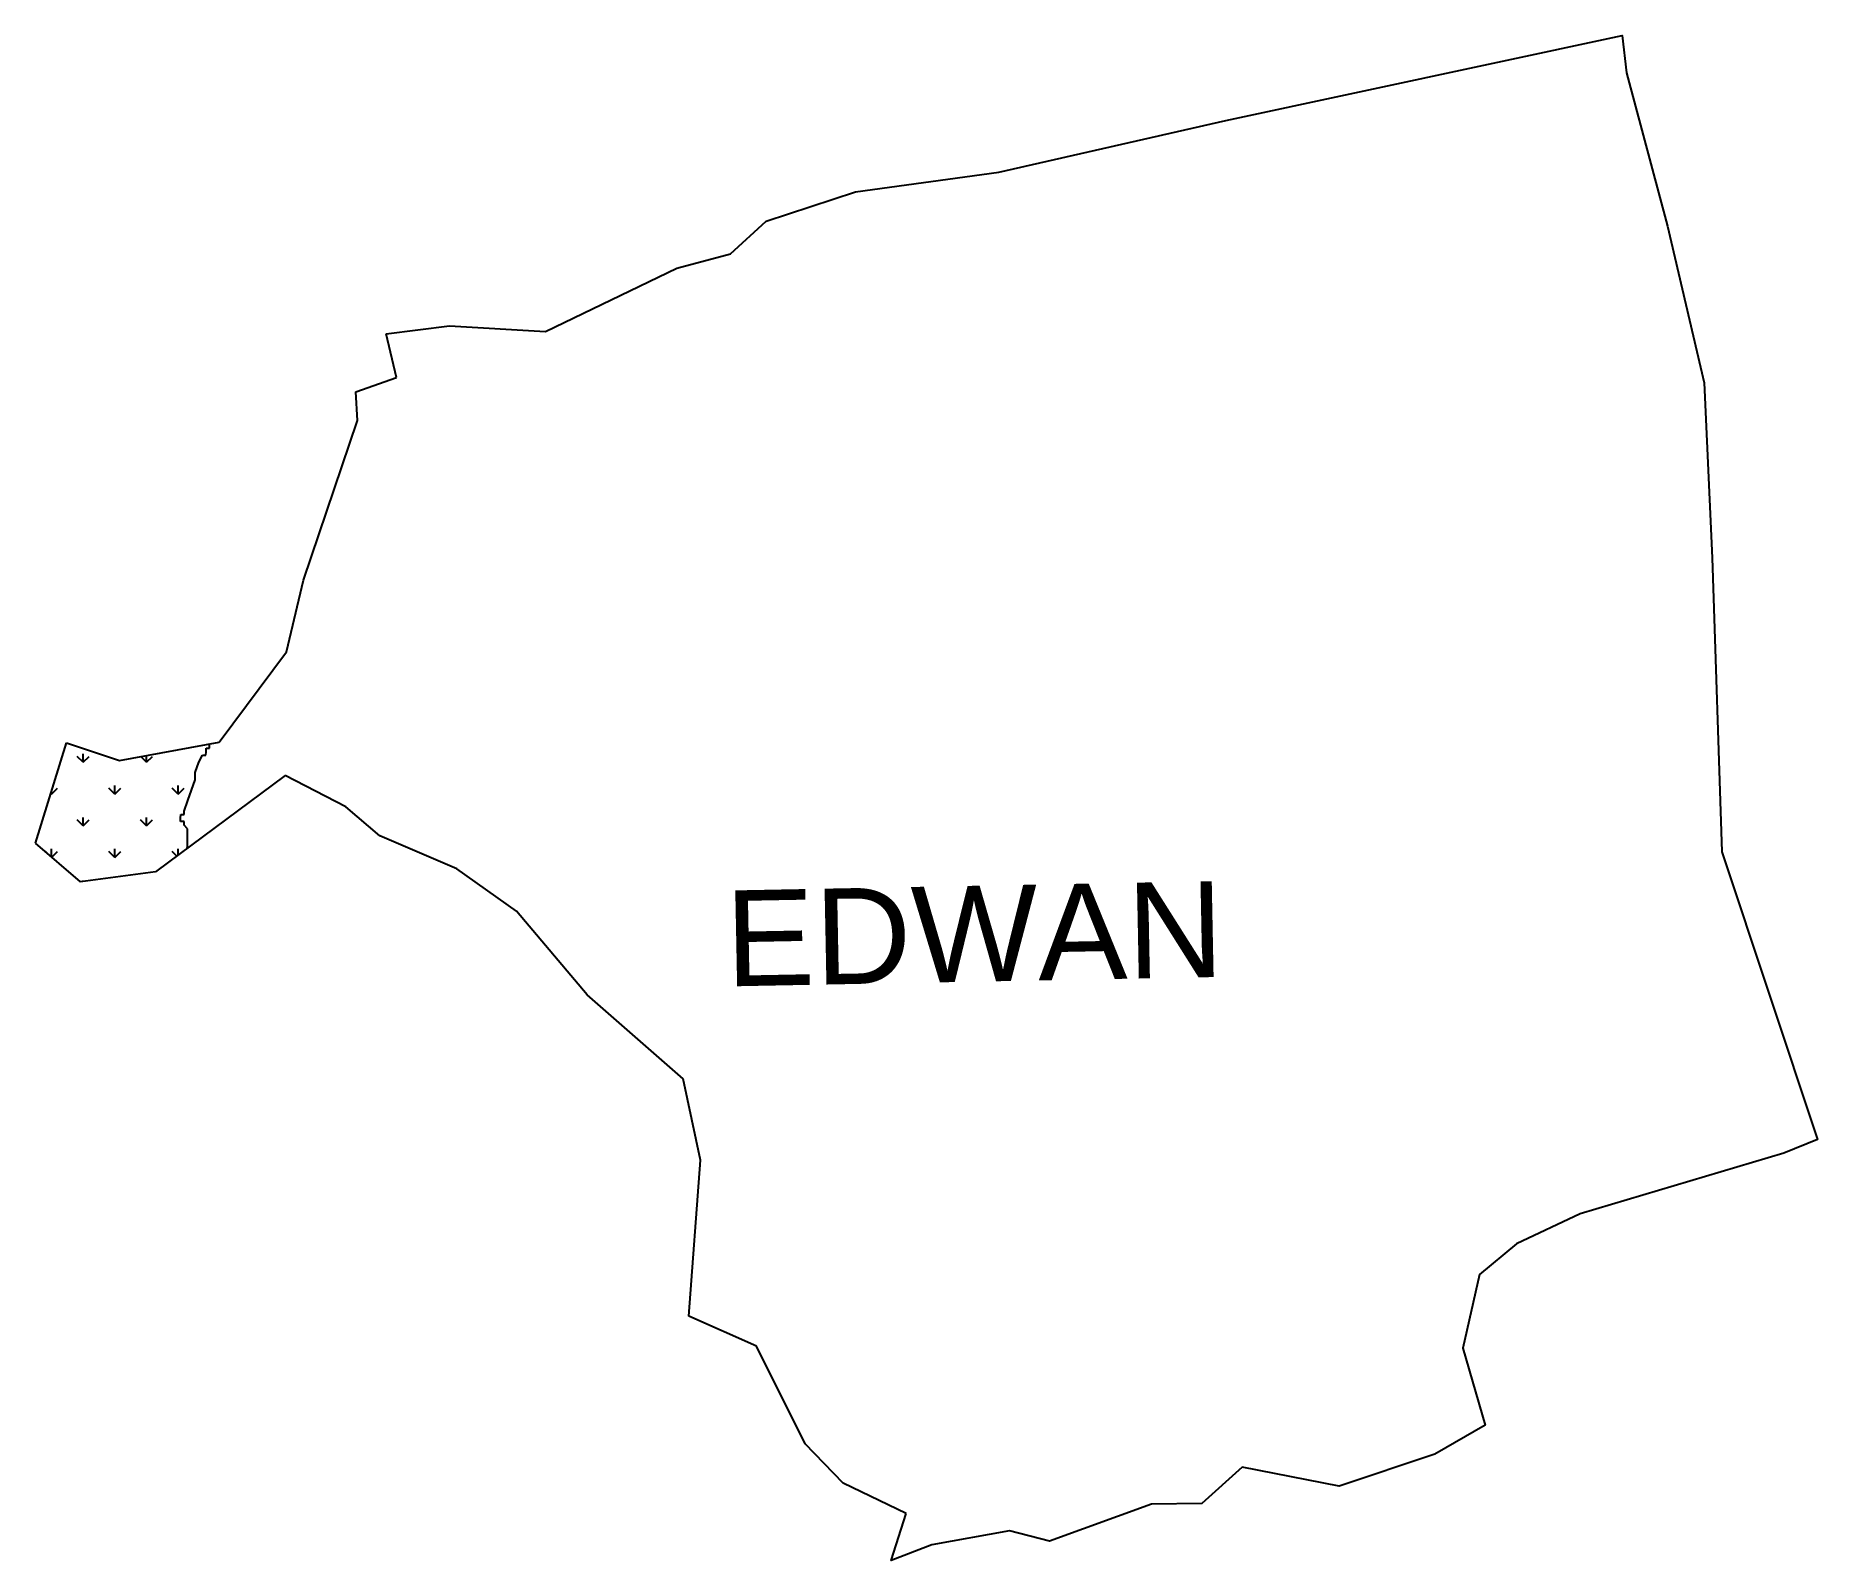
# Model space of a CAD drawing. Header units: metres. Extents: x 260841 to 262862, y 2161505 to 2163234.
import ezdxf

# ---------------------------------------------------------------- set-up
doc = ezdxf.new("R2010")
doc.units = ezdxf.units.M
for name, color, linetype in [('MANGROOVES', 112, 'Continuous'), ('village', 3, 'Continuous'), ('VILLAGE NAME', 250, 'Continuous')]:
    doc.layers.add(name, color=color, linetype=linetype)
doc.styles.get("Standard").update_dxf_attribs({"font": 'simplex.shx'})

msp = doc.modelspace()

# ---------------------------------------------------------------- linework, layer by layer
at = {"color": 3, "flags": 128}
msp.add_lwpolyline([(261628.8, 2162986.7), (261669.2, 2163023.8)], dxfattribs=at)
at = {"layer": 'MANGROOVES'}
for p, q in [((261033.8, 2162421.8), (261033.8, 2162425.8)), ((261033.8, 2162425.8), (261037.8, 2162425.7)), ((261037.8, 2162429.7), (261037.6, 2162430.6)), ((261037.8, 2162425.7), (261037.8, 2162429.7)), ((261021.6, 2162398.1), (261025.7, 2162409.9)), ((261025.7, 2162409.9), (261029.7, 2162417.9)), ((261029.7, 2162417.9), (261033.7, 2162417.8)), ((261033.7, 2162417.8), (261033.8, 2162421.8)), ((261013.2, 2162366.4), (261021.5, 2162390.1)), ((261021.5, 2162394.1), (261021.6, 2162398.1)), ((261021.5, 2162390.1), (261021.5, 2162394.1)), ((261009.1, 2162354.5), (261013.2, 2162366.4)), ((261005, 2162346.6), (261005.1, 2162350.5)), ((261005, 2162342.6), (261005, 2162346.6)), ((261005.1, 2162350.5), (261009, 2162350.5)), ((261009, 2162350.5), (261009.1, 2162354.5)), ((261008.9, 2162342.5), (261005, 2162342.6)), ((261008.9, 2162338.6), (261008.9, 2162342.5)), ((261012.8, 2162334.5), (261008.9, 2162338.6)), ((261012.7, 2162326.6), (261012.8, 2162330.6)), ((261012.7, 2162322.6), (261012.7, 2162326.6)), ((261012.8, 2162330.6), (261012.8, 2162334.5)), ((261012.5, 2162312.2), (261012.6, 2162314.7)), ((261012.6, 2162318.6), (261012.7, 2162322.6)), ((261012.6, 2162314.7), (261012.6, 2162318.6))]:
    msp.add_line(p, q, dxfattribs=at)
at = {"layer": 'MANGROOVES', "linetype": 'Continuous'}
for p, q in [((260894.4, 2162409.8), (260887.7, 2162416.5)), ((260894.4, 2162409.8), (260894.4, 2162419.3)), ((260894.4, 2162409.8), (260901.1, 2162416.5)), ((260966.2, 2162409.8), (260959.7, 2162416.3)), ((260966.2, 2162409.8), (260966.2, 2162417.5)), ((260966.2, 2162409.8), (260973, 2162416.5)), ((260858.5, 2162373.8), (260857.9, 2162374.4)), ((260858.5, 2162373.8), (260865.2, 2162380.6)), ((260858.5, 2162373.8), (260858.5, 2162376.4)), ((260930.3, 2162373.8), (260923.6, 2162380.6)), ((260930.3, 2162373.8), (260930.3, 2162383.4)), ((260930.3, 2162373.8), (260937.1, 2162380.6)), ((261002.2, 2162373.8), (260995.4, 2162380.6)), ((261002.2, 2162373.8), (261002.2, 2162383.4)), ((261002.2, 2162373.8), (261008.9, 2162380.6)), ((260894.4, 2162337.9), (260887.7, 2162344.6)), ((260894.4, 2162337.9), (260894.4, 2162347.4)), ((260894.4, 2162337.9), (260901.1, 2162344.6)), ((260966.2, 2162337.9), (260959.5, 2162344.6)), ((260966.2, 2162337.9), (260966.2, 2162347.4)), ((260966.2, 2162337.9), (260973, 2162344.6)), ((260853.4, 2162307.1), (260851.7, 2162308.7)), ((260858.5, 2162302.7), (260858.5, 2162311.5)), ((260858.9, 2162302.4), (260865.2, 2162308.7)), ((260930.3, 2162302), (260923.6, 2162308.7)), ((260930.3, 2162302), (260930.3, 2162311.5)), ((260930.3, 2162302), (260937.1, 2162308.7)), ((261000.8, 2162303.4), (260995.4, 2162308.7)), ((261002.2, 2162304.4), (261002.2, 2162311.5)), ((260894.4, 2162274.7), (260894.4, 2162275.6))]:
    msp.add_line(p, q, dxfattribs=at)
at = {"layer": 'village', "color": 3}
for p, q in [((261567.9, 2162970.4), (261628.8, 2162986.7)), ((261418.9, 2162898.5), (261567.9, 2162970.4)), ((261238.3, 2162895.7), (261309.9, 2162904.9)), ((261249.7, 2162846.3), (261238.3, 2162895.7)), ((261309.9, 2162904.9), (261418.9, 2162898.5)), ((261203.9, 2162829.9), (261249.7, 2162846.3)), ((261205.8, 2162797.5), (261203.9, 2162829.9)), ((261144.5, 2162616.6), (261205.8, 2162797.5)), ((261125, 2162535.2), (261144.5, 2162616.6)), ((261048.6, 2162432.6), (261125, 2162535.2)), ((260840.5, 2162318.1), (260875.6, 2162432.1)), ((260875.6, 2162432.1), (260935.8, 2162411.9)), ((260935.8, 2162411.9), (261048.6, 2162432.6)), ((261123.6, 2162394.9), (260976.6, 2162285.4)), ((261192.3, 2162359.5), (261123.6, 2162394.9)), ((261231, 2162326.3), (261192.3, 2162359.5)), ((261318.3, 2162288.9), (261231, 2162326.3)), ((260891.6, 2162274.3), (260840.5, 2162318.1)), ((260976.6, 2162285.4), (260891.6, 2162274.3)), ((261385.8, 2162241.1), (261318.3, 2162288.9)), ((261466.3, 2162146.1), (261385.8, 2162241.1)), ((261574.9, 2162050.6), (261466.3, 2162146.1)), ((261594.8, 2161958.5), (261574.9, 2162050.6)), ((261581.5, 2161781.7), (261594.8, 2161958.5)), ((261658.4, 2161747.4), (261581.5, 2161781.7)), ((261713.4, 2161636.9), (261658.4, 2161747.4)), ((261756.7, 2161592.3), (261713.4, 2161636.9)), ((261827.8, 2161557.8), (261756.7, 2161592.3))]:
    msp.add_line(p, q, dxfattribs=at)
msp.add_polyline3d([(261669.2, 2163023.8, 0), (261770.7, 2163056.8, 0), (261933.1, 2163079.3, 0), (262190.7, 2163137.9, 0), (262640, 2163234.1, 0), (262645.1, 2163191.9, 0), (262691.7, 2163017.8, 0), (262733.3, 2162840.3, 0), (262742.4, 2162641.7, 0), (262753.3, 2162308.4, 0), (262861.6, 2161982, 0), (262823.6, 2161966.6, 0), (262592.6, 2161897.8, 0), (262520.3, 2161863.5, 0), (262478.5, 2161828.9, 0), (262459.5, 2161745.2, 0), (262484.9, 2161657.8, 0), (262427.5, 2161625.2, 0), (262319.3, 2161588.8, 0), (262209.2, 2161610.2, 0), (262163.4, 2161569, 0), (262106.1, 2161568.4, 0), (261990.5, 2161526.2, 0), (261945.2, 2161537.9, 0), (261857.2, 2161522.1, 0), (261811, 2161504.6, 0), (261827.8, 2161557.8, 0)], dxfattribs=at)

# ---------------------------------------------------------------- texts
at = {"layer": 'VILLAGE NAME', "insert": (261621.7, 2162264.3), "char_height": 108.748, "attachment_point": 1, "rotation": 1.1028}
msp.add_mtext_dynamic_manual_height_columns('{\\fArial|b0|i0|c0|p34;EDWAN}', width=726.929, gutter_width=543.7, heights=[0], dxfattribs=at)

doc.saveas('drawing.dxf')
